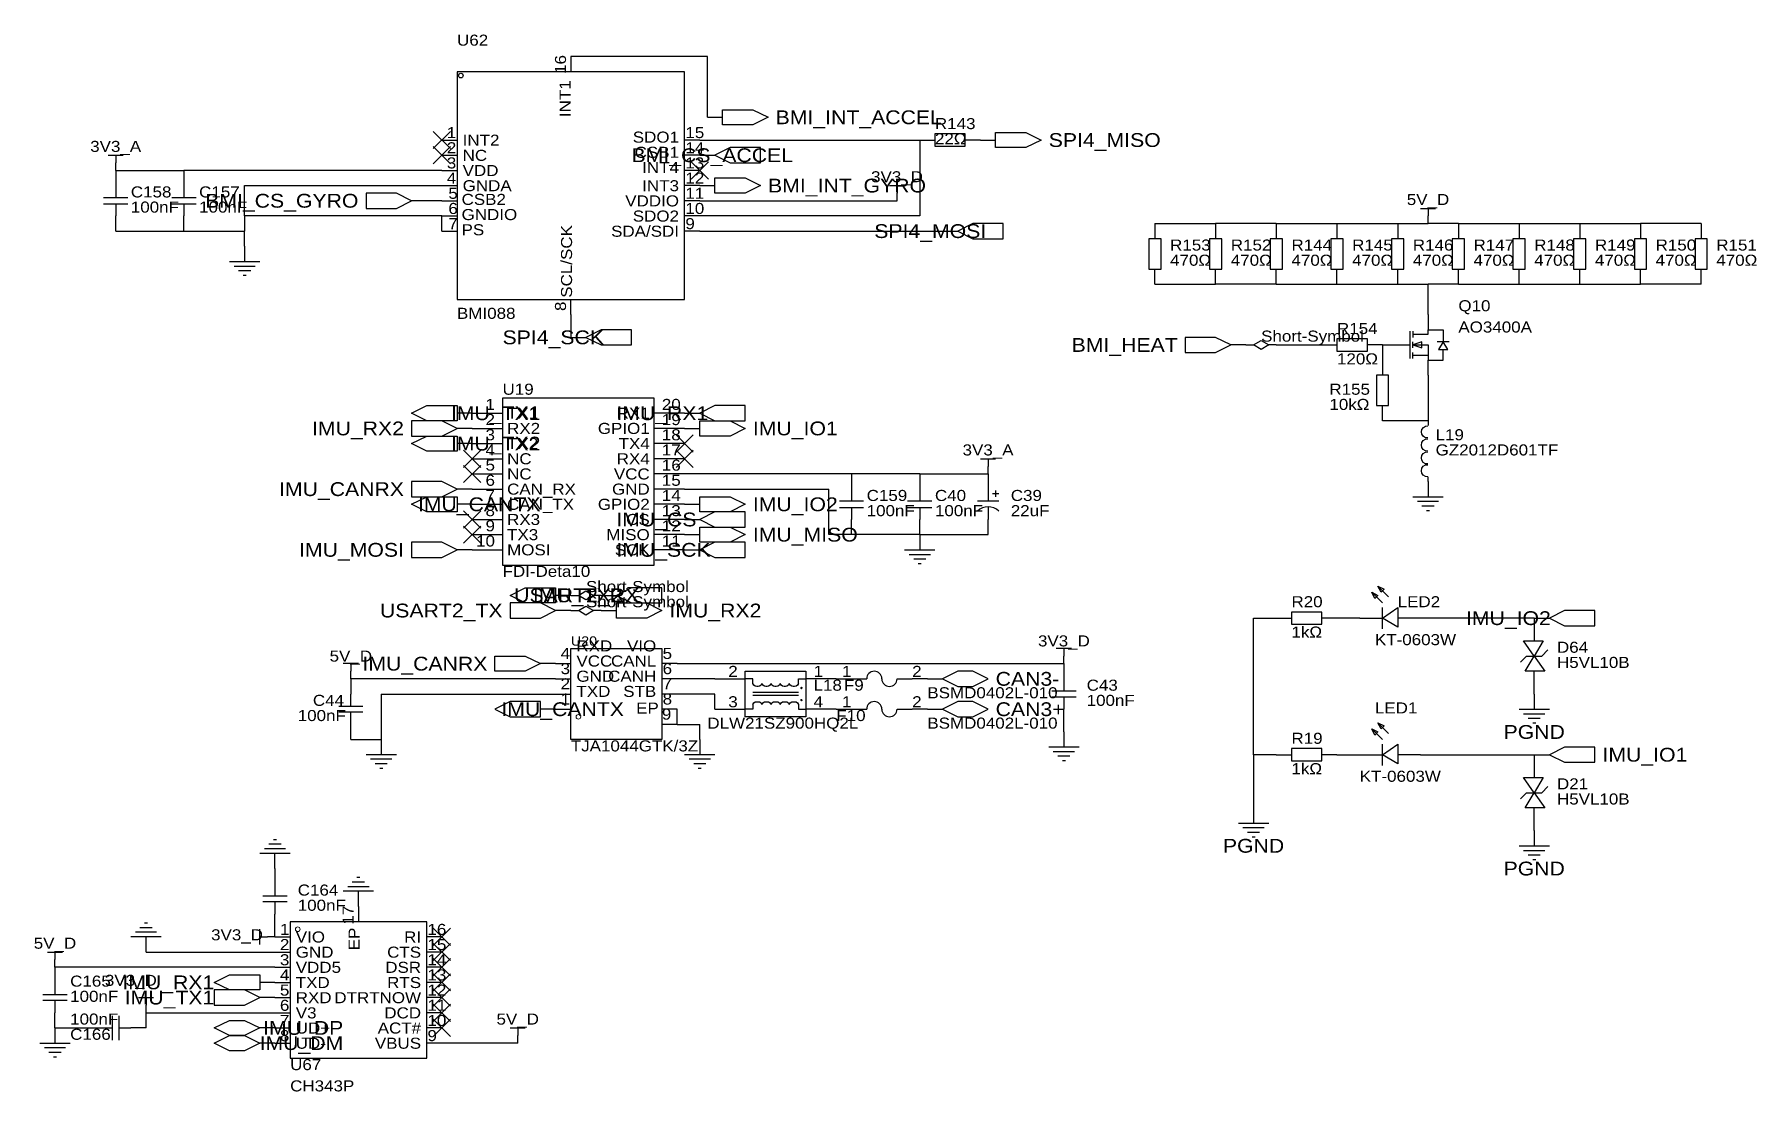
# Model space of a CAD drawing. Header units: millimetres. Extents: x 5 to 294, y 27 to 204.
import ezdxf
from ezdxf.enums import TextEntityAlignment as Align

# ---------------------------------------------------------------- set-up
doc = ezdxf.new("R2010")
doc.units = ezdxf.units.MM
doc.header["$MEASUREMENT"] = 0
doc.styles.get("Standard").update_dxf_attribs({"font": 'arial.ttf'})

msp = doc.modelspace()

# ---------------------------------------------------------------- linework, layer by layer
at = {"color": 1, "true_color": 0x880000}
for points in [[(95.25, 200.66), (95.25, 198.12)], [(118.11, 190.5), (120.65, 190.5)], [(73.66, 186.69), (76.2, 186.69)], [(116.84, 186.69), (114.3, 186.69)], [(153.67, 186.69), (156.21, 186.69)], [(163.83, 186.69), (161.29, 186.69)], [(163.83, 186.69), (166.37, 186.69)], [(19.05, 181.61), (19.05, 182.88)], [(73.66, 184.15), (76.2, 184.15)], [(116.84, 184.15), (114.3, 184.15)], [(116.84, 184.15), (119.38, 184.15)], [(19.05, 181.61), (19.05, 179.07)], [(30.48, 181.61), (30.48, 179.07)], [(73.66, 181.61), (76.2, 181.61)], [(73.66, 179.07), (76.2, 179.07)], [(116.84, 181.61), (114.3, 181.61)], [(116.84, 179.07), (114.3, 179.07)], [(116.84, 179.07), (119.38, 179.07)], [(71.12, 176.53), (68.58, 176.53)], [(73.66, 176.53), (76.2, 176.53)], [(116.84, 176.53), (114.3, 176.53)], [(149.86, 176.53), (149.86, 177.8)], [(19.05, 171.45), (19.05, 173.99)], [(30.48, 171.45), (30.48, 173.99)], [(73.66, 173.99), (76.2, 173.99)], [(116.84, 173.99), (114.3, 173.99)], [(238.76, 172.72), (238.76, 173.99)], [(73.66, 171.45), (76.2, 171.45)], [(116.84, 171.45), (114.3, 171.45)], [(157.48, 171.45), (160.02, 171.45)], [(193.04, 172.72), (193.04, 170.18)], [(203.2, 172.72), (203.2, 170.18)], [(213.36, 172.72), (213.36, 170.18)], [(223.52, 172.72), (223.52, 170.18)], [(233.68, 172.72), (233.68, 170.18)], [(243.84, 172.72), (243.84, 170.18)], [(254, 172.72), (254, 170.18)], [(264.16, 172.72), (264.16, 170.18)], [(274.32, 172.72), (274.32, 170.18)], [(284.48, 172.72), (284.48, 170.18)], [(40.64, 168.91), (40.64, 166.37)], [(193.04, 162.56), (193.04, 165.1)], [(203.2, 162.56), (203.2, 165.1)], [(213.36, 162.56), (213.36, 165.1)], [(223.52, 162.56), (223.52, 165.1)], [(233.68, 162.56), (233.68, 165.1)], [(243.84, 162.56), (243.84, 165.1)], [(254, 162.56), (254, 165.1)], [(264.16, 162.56), (264.16, 165.1)], [(274.32, 162.56), (274.32, 165.1)], [(284.48, 162.56), (284.48, 165.1)], [(95.25, 157.48), (95.25, 160.02)], [(238.76, 157.48), (238.76, 154.94)], [(95.25, 153.67), (97.79, 153.67)], [(208.28, 152.4), (205.74, 152.4)], [(208.28, 152.4), (209.55, 152.4)], [(213.36, 152.4), (212.09, 152.4)], [(220.98, 152.4), (223.52, 152.4)], [(231.14, 152.4), (228.6, 152.4)], [(231.14, 152.4), (233.68, 152.4)], [(231.14, 149.86), (231.14, 147.32)], [(238.76, 147.32), (238.76, 149.86)], [(231.14, 139.7), (231.14, 142.24)], [(78.74, 140.97), (76.2, 140.97)], [(78.74, 138.43), (76.2, 138.43)], [(78.74, 140.97), (83.82, 140.97)], [(78.74, 138.43), (83.82, 138.43)], [(114.3, 140.97), (109.22, 140.97)], [(114.3, 138.43), (109.22, 138.43)], [(114.3, 140.97), (116.84, 140.97)], [(114.3, 138.43), (116.84, 138.43)], [(238.76, 139.7), (238.76, 138.94)], [(78.74, 135.89), (76.2, 135.89)], [(78.74, 135.89), (83.82, 135.89)], [(114.3, 135.89), (109.22, 135.89)], [(78.74, 133.35), (83.82, 133.35)], [(114.3, 133.35), (109.22, 133.35)], [(78.74, 130.81), (83.82, 130.81)], [(114.3, 130.81), (109.22, 130.81)], [(142.24, 130.81), (142.24, 128.27)], [(153.67, 130.81), (153.67, 128.27)], [(165.1, 130.81), (165.1, 132.08)], [(165.1, 130.81), (165.1, 128.27)], [(238.76, 129.54), (238.76, 130.3)], [(78.74, 128.27), (76.2, 128.27)], [(78.74, 128.27), (83.82, 128.27)], [(114.3, 128.27), (109.22, 128.27)], [(238.76, 129.54), (238.76, 127)], [(78.74, 125.73), (76.2, 125.73)], [(78.74, 125.73), (83.82, 125.73)], [(114.3, 125.73), (109.22, 125.73)], [(114.3, 125.73), (116.84, 125.73)], [(78.74, 123.19), (83.82, 123.19)], [(114.3, 123.19), (109.22, 123.19)], [(114.3, 123.19), (116.84, 123.19)], [(142.24, 120.65), (142.24, 123.19)], [(153.67, 120.65), (153.67, 123.19)], [(165.1, 120.65), (165.1, 123.19)], [(78.74, 120.65), (83.82, 120.65)], [(114.3, 120.65), (109.22, 120.65)], [(114.3, 120.65), (116.84, 120.65)], [(153.67, 120.65), (153.67, 118.11)], [(78.74, 118.11), (76.2, 118.11)], [(78.74, 118.11), (83.82, 118.11)], [(114.3, 118.11), (109.22, 118.11)], [(114.3, 118.11), (116.84, 118.11)], [(95.25, 110.49), (92.71, 110.49)], [(95.25, 110.49), (96.52, 110.49)], [(100.33, 110.49), (99.06, 110.49)], [(100.33, 110.49), (102.87, 110.49)], [(95.25, 107.95), (92.71, 107.95)], [(95.25, 107.95), (96.52, 107.95)], [(100.33, 107.95), (99.06, 107.95)], [(100.33, 107.95), (102.87, 107.95)], [(213.36, 106.68), (215.9, 106.68)], [(223.52, 106.68), (220.98, 106.68)], [(227.33, 106.68), (231.14, 106.68)], [(237.49, 106.68), (233.68, 106.68)], [(256.54, 106.68), (259.08, 106.68)], [(256.54, 106.68), (256.54, 102.87)], [(92.71, 99.06), (90.17, 99.06)], [(92.71, 99.06), (95.25, 99.06)], [(113.03, 99.06), (110.49, 99.06)], [(177.8, 99.06), (177.8, 100.33)], [(177.8, 99.06), (177.8, 96.52)], [(58.42, 96.52), (58.42, 97.79)], [(58.42, 96.52), (58.42, 93.98)], [(92.71, 96.52), (95.25, 96.52)], [(113.03, 96.52), (110.49, 96.52)], [(119.38, 96.52), (124.46, 96.52)], [(139.7, 96.52), (134.62, 96.52)], [(139.7, 96.52), (142.24, 96.52)], [(154.94, 96.52), (152.4, 96.52)], [(154.94, 96.52), (157.48, 96.52)], [(256.54, 93.98), (256.54, 97.79)], [(92.71, 93.98), (95.25, 93.98)], [(113.03, 93.98), (110.49, 93.98)], [(256.54, 93.98), (256.54, 91.44)], [(92.71, 91.44), (90.17, 91.44)], [(92.71, 91.44), (95.25, 91.44)], [(113.03, 91.44), (110.49, 91.44)], [(119.38, 91.44), (124.46, 91.44)], [(139.7, 91.44), (134.62, 91.44)], [(139.7, 91.44), (142.24, 91.44)], [(154.94, 91.44), (152.4, 91.44)], [(154.94, 91.44), (157.48, 91.44)], [(177.8, 88.9), (177.8, 91.44)], [(58.42, 86.36), (58.42, 88.9)], [(113.03, 88.9), (110.49, 88.9)], [(177.8, 87.63), (177.8, 85.09)], [(63.5, 86.36), (63.5, 83.82)], [(116.84, 86.36), (116.84, 83.82)], [(213.36, 83.82), (215.9, 83.82)], [(223.52, 83.82), (220.98, 83.82)], [(227.33, 83.82), (231.14, 83.82)], [(237.49, 83.82), (233.68, 83.82)], [(256.54, 83.82), (259.08, 83.82)], [(256.54, 83.82), (256.54, 80.01)], [(209.55, 74.93), (209.55, 72.39)], [(256.54, 71.12), (256.54, 74.93)], [(256.54, 71.12), (256.54, 68.58)], [(45.72, 64.77), (45.72, 67.31)], [(45.72, 64.77), (45.72, 62.23)], [(59.69, 58.42), (59.69, 60.96)], [(59.69, 58.42), (59.69, 55.88)], [(45.72, 54.61), (45.72, 57.15)], [(24.13, 50.8), (24.13, 53.34)], [(45.72, 53.34), (44.45, 53.34)], [(45.72, 53.34), (48.26, 53.34)], [(73.66, 53.34), (71.12, 53.34)], [(8.89, 48.26), (8.89, 49.53)], [(45.72, 50.8), (48.26, 50.8)], [(73.66, 50.8), (71.12, 50.8)], [(8.89, 48.26), (8.89, 45.72)], [(45.72, 48.26), (48.26, 48.26)], [(73.66, 48.26), (71.12, 48.26)], [(45.72, 45.72), (43.18, 45.72)], [(45.72, 45.72), (48.26, 45.72)], [(73.66, 45.72), (71.12, 45.72)], [(8.89, 38.1), (8.89, 40.64)], [(24.13, 40.64), (24.13, 41.91)], [(45.72, 43.18), (43.18, 43.18)], [(45.72, 43.18), (48.26, 43.18)], [(45.72, 40.64), (48.26, 40.64)], [(73.66, 43.18), (71.12, 43.18)], [(73.66, 40.64), (71.12, 40.64)], [(8.89, 38.1), (8.89, 35.56)], [(13.97, 38.1), (16.51, 38.1)], [(24.13, 38.1), (21.59, 38.1)], [(45.72, 38.1), (43.18, 38.1)], [(45.72, 38.1), (48.26, 38.1)], [(73.66, 38.1), (71.12, 38.1)], [(45.72, 35.56), (43.18, 35.56)], [(45.72, 35.56), (48.26, 35.56)], [(73.66, 35.56), (71.12, 35.56)], [(86.36, 35.56), (86.36, 36.83)]]:
    msp.add_lwpolyline(points, dxfattribs=at)
at = {"color": 1, "true_color": 0x008800}
for points in [[(118.11, 200.66), (95.25, 200.66)], [(118.11, 190.5), (118.11, 200.66)], [(116.84, 186.69), (153.67, 186.69)], [(153.67, 186.69), (153.67, 173.99)], [(19.05, 181.61), (30.48, 181.61)], [(73.66, 181.61), (30.48, 181.61)], [(40.64, 173.99), (40.64, 179.07)], [(40.64, 179.07), (73.66, 179.07)], [(73.66, 176.53), (71.12, 176.53)], [(116.84, 176.53), (149.86, 176.53)], [(73.66, 173.99), (40.64, 173.99)], [(40.64, 173.99), (40.64, 171.45)], [(73.66, 171.45), (73.66, 173.99)], [(153.67, 173.99), (116.84, 173.99)], [(19.05, 171.45), (30.48, 171.45)], [(30.48, 171.45), (40.64, 171.45)], [(40.64, 168.91), (40.64, 171.45)], [(116.84, 171.45), (157.48, 171.45)], [(193.04, 172.72), (203.2, 172.72)], [(213.36, 172.72), (203.2, 172.72)], [(213.36, 172.72), (223.52, 172.72)], [(223.52, 172.72), (233.68, 172.72)], [(233.68, 172.72), (238.76, 172.72)], [(243.84, 172.72), (238.76, 172.72)], [(243.84, 172.72), (254, 172.72)], [(254, 172.72), (264.16, 172.72)], [(264.16, 172.72), (274.32, 172.72)], [(284.48, 172.72), (274.32, 172.72)], [(193.04, 162.56), (203.2, 162.56)], [(213.36, 162.56), (203.2, 162.56)], [(213.36, 162.56), (223.52, 162.56)], [(223.52, 162.56), (233.68, 162.56)], [(233.68, 162.56), (238.76, 162.56)], [(238.76, 157.48), (238.76, 162.56)], [(243.84, 162.56), (238.76, 162.56)], [(243.84, 162.56), (254, 162.56)], [(254, 162.56), (264.16, 162.56)], [(264.16, 162.56), (274.32, 162.56)], [(284.48, 162.56), (274.32, 162.56)], [(95.25, 157.48), (95.25, 153.67)], [(213.36, 152.4), (220.98, 152.4)], [(231.14, 152.4), (231.14, 149.86)], [(238.76, 147.32), (238.76, 139.7)], [(238.76, 139.7), (231.14, 139.7)], [(142.24, 130.81), (114.3, 130.81)], [(153.67, 130.81), (142.24, 130.81)], [(153.67, 130.81), (165.1, 130.81)], [(114.3, 128.27), (138.43, 128.27)], [(138.43, 120.65), (138.43, 128.27)], [(142.24, 120.65), (138.43, 120.65)], [(153.67, 120.65), (142.24, 120.65)], [(153.67, 120.65), (165.1, 120.65)], [(209.55, 83.82), (209.55, 106.68)], [(209.55, 106.68), (213.36, 106.68)], [(227.33, 106.68), (223.52, 106.68)], [(256.54, 106.68), (237.49, 106.68)], [(113.03, 99.06), (177.8, 99.06)], [(92.71, 96.52), (58.42, 96.52)], [(119.38, 96.52), (113.03, 96.52)], [(63.5, 93.98), (63.5, 86.36)], [(63.5, 93.98), (92.71, 93.98)], [(119.38, 93.98), (113.03, 93.98)], [(119.38, 91.44), (119.38, 93.98)], [(113.03, 88.9), (113.03, 91.44)], [(113.03, 88.9), (116.84, 88.9)], [(116.84, 86.36), (116.84, 88.9)], [(177.8, 87.63), (177.8, 88.9)], [(58.42, 86.36), (63.5, 86.36)], [(209.55, 83.82), (209.55, 74.93)], [(213.36, 83.82), (209.55, 83.82)], [(223.52, 83.82), (227.33, 83.82)], [(237.49, 83.82), (256.54, 83.82)], [(45.72, 53.34), (45.72, 54.61)], [(24.13, 50.8), (45.72, 50.8)], [(45.72, 48.26), (8.89, 48.26)], [(24.13, 38.1), (24.13, 40.64)], [(24.13, 40.64), (45.72, 40.64)], [(8.89, 38.1), (13.97, 38.1)], [(86.36, 35.56), (73.66, 35.56)]]:
    msp.add_lwpolyline(points, dxfattribs=at)
at = {"color": 1, "true_color": 0xa00000}
for points in [[(76.2, 198.12), (76.2, 160.02), (114.3, 160.02), (114.3, 198.12)], [(120.65, 191.77), (125.73, 191.77), (128.27, 190.5), (125.73, 189.23), (120.65, 189.23)], [(156.21, 187.71), (156.21, 185.67), (161.29, 185.67), (161.29, 187.71)], [(166.37, 187.96), (171.45, 187.96), (173.99, 186.69), (171.45, 185.42), (166.37, 185.42)], [(119.38, 184.15), (121.92, 182.88), (127, 182.88), (127, 185.42), (121.92, 185.42)], [(119.38, 180.34), (124.46, 180.34), (127, 179.07), (124.46, 177.8), (119.38, 177.8)], [(68.58, 176.53), (66.04, 177.8), (60.96, 177.8), (60.96, 175.26), (66.04, 175.26)], [(160.02, 171.45), (162.56, 170.18), (167.64, 170.18), (167.64, 172.72), (162.56, 172.72)], [(192.02, 165.1), (194.06, 165.1), (194.06, 170.18), (192.02, 170.18)], [(202.18, 165.1), (204.22, 165.1), (204.22, 170.18), (202.18, 170.18)], [(212.34, 165.1), (214.38, 165.1), (214.38, 170.18), (212.34, 170.18)], [(222.5, 165.1), (224.54, 165.1), (224.54, 170.18), (222.5, 170.18)], [(232.66, 165.1), (234.7, 165.1), (234.7, 170.18), (232.66, 170.18)], [(242.82, 165.1), (244.86, 165.1), (244.86, 170.18), (242.82, 170.18)], [(252.98, 165.1), (255.02, 165.1), (255.02, 170.18), (252.98, 170.18)], [(263.14, 165.1), (265.18, 165.1), (265.18, 170.18), (263.14, 170.18)], [(273.3, 165.1), (275.34, 165.1), (275.34, 170.18), (273.3, 170.18)], [(283.46, 165.1), (285.5, 165.1), (285.5, 170.18), (283.46, 170.18)], [(97.79, 153.67), (100.33, 152.4), (105.41, 152.4), (105.41, 154.94), (100.33, 154.94)], [(205.74, 152.4), (203.2, 153.67), (198.12, 153.67), (198.12, 151.13), (203.2, 151.13)], [(209.55, 152.4), (210.82, 153.16), (212.09, 152.4), (210.82, 151.64)], [(223.52, 153.42), (223.52, 151.38), (228.6, 151.38), (228.6, 153.42)], [(236.22, 152.4), (237.74, 151.89), (237.74, 152.91)], [(241.3, 152.91), (240.54, 151.64), (242.06, 151.64)], [(230.12, 142.24), (232.16, 142.24), (232.16, 147.32), (230.12, 147.32)], [(76.2, 139.7), (71.12, 139.7), (68.58, 140.97), (71.12, 142.24), (76.2, 142.24)], [(83.82, 143.51), (83.82, 115.57), (109.22, 115.57), (109.22, 143.51)], [(116.84, 140.97), (119.38, 139.7), (124.46, 139.7), (124.46, 142.24), (119.38, 142.24)], [(76.2, 138.43), (73.66, 139.7), (68.58, 139.7), (68.58, 137.16), (73.66, 137.16)], [(116.84, 139.7), (121.92, 139.7), (124.46, 138.43), (121.92, 137.16), (116.84, 137.16)], [(76.2, 134.62), (71.12, 134.62), (68.58, 135.89), (71.12, 137.16), (76.2, 137.16)], [(76.2, 128.27), (73.66, 129.54), (68.58, 129.54), (68.58, 127), (73.66, 127)], [(76.2, 124.46), (71.12, 124.46), (68.58, 125.73), (71.12, 127), (76.2, 127)], [(116.84, 127), (121.92, 127), (124.46, 125.73), (121.92, 124.46), (116.84, 124.46)], [(116.84, 123.19), (119.38, 121.92), (124.46, 121.92), (124.46, 124.46), (119.38, 124.46)], [(116.84, 121.92), (121.92, 121.92), (124.46, 120.65), (121.92, 119.38), (116.84, 119.38)], [(76.2, 118.11), (73.66, 119.38), (68.58, 119.38), (68.58, 116.84), (73.66, 116.84)], [(116.84, 118.11), (119.38, 116.84), (124.46, 116.84), (124.46, 119.38), (119.38, 119.38)], [(92.71, 109.22), (87.63, 109.22), (85.09, 110.49), (87.63, 111.76), (92.71, 111.76)], [(96.52, 110.49), (97.79, 111.25), (99.06, 110.49), (97.79, 109.73)], [(102.87, 110.49), (105.41, 109.22), (110.49, 109.22), (110.49, 111.76), (105.41, 111.76)], [(229.36, 111), (230.38, 110.49), (229.87, 109.98)], [(230.38, 112.01), (231.39, 111.51), (230.89, 111)], [(92.71, 107.95), (90.17, 109.22), (85.09, 109.22), (85.09, 106.68), (90.17, 106.68)], [(96.52, 107.95), (97.79, 108.71), (99.06, 107.95), (97.79, 107.19)], [(102.87, 109.22), (107.95, 109.22), (110.49, 107.95), (107.95, 106.68), (102.87, 106.68)], [(215.9, 107.7), (215.9, 105.66), (220.98, 105.66), (220.98, 107.7)], [(233.68, 105.16), (231.14, 106.68), (233.68, 108.46)], [(259.08, 106.68), (261.62, 105.41), (266.7, 105.41), (266.7, 107.95), (261.62, 107.95)], [(95.25, 101.6), (110.49, 101.6), (110.49, 86.36), (95.25, 86.36)], [(258.06, 102.87), (256.54, 100.33), (254.76, 102.87)], [(90.17, 99.06), (87.63, 97.79), (82.55, 97.79), (82.55, 100.33), (87.63, 100.33)], [(255.02, 97.79), (256.54, 100.33), (258.32, 97.79)], [(134.62, 90.17), (124.46, 90.17), (124.46, 97.79), (134.62, 97.79)], [(157.48, 96.52), (160.02, 95.25), (162.56, 95.25), (165.1, 96.52), (162.56, 97.79), (160.02, 97.79)], [(90.17, 92.71), (85.09, 92.71), (82.55, 91.44), (85.09, 90.17), (90.17, 90.17)], [(157.48, 91.44), (160.02, 90.17), (162.56, 90.17), (165.1, 91.44), (162.56, 92.71), (160.02, 92.71)], [(229.36, 88.14), (230.38, 87.63), (229.87, 87.12)], [(230.38, 89.15), (231.39, 88.65), (230.89, 88.14)], [(215.9, 84.84), (215.9, 82.8), (220.98, 82.8), (220.98, 84.84)], [(233.68, 82.3), (231.14, 83.82), (233.68, 85.6)], [(259.08, 83.82), (261.62, 82.55), (266.7, 82.55), (266.7, 85.09), (261.62, 85.09)], [(258.06, 80.01), (256.54, 77.47), (254.76, 80.01)], [(255.02, 74.93), (256.54, 77.47), (258.32, 74.93)], [(48.26, 55.88), (48.26, 33.02), (71.12, 33.02), (71.12, 55.88)], [(43.18, 44.45), (38.1, 44.45), (35.56, 45.72), (38.1, 46.99), (43.18, 46.99)], [(43.18, 43.18), (40.64, 44.45), (35.56, 44.45), (35.56, 41.91), (40.64, 41.91)], [(43.18, 38.1), (40.64, 36.83), (38.1, 36.83), (35.56, 38.1), (38.1, 39.37), (40.64, 39.37)], [(43.18, 35.56), (40.64, 34.29), (38.1, 34.29), (35.56, 35.56), (38.1, 36.83), (40.64, 36.83)]]:
    msp.add_lwpolyline(points, close=True, dxfattribs=at)
at = {"color": 1, "true_color": 0x33cc33}
for points in [[(75.1, 188.13), (72.22, 185.25)], [(72.22, 188.13), (75.1, 185.25)], [(75.1, 185.59), (72.22, 182.71)], [(72.22, 185.59), (75.1, 182.71)], [(118.28, 183.05), (115.4, 180.17)], [(115.4, 183.05), (118.28, 180.17)], [(115.74, 137.33), (112.86, 134.45)], [(112.86, 137.33), (115.74, 134.45)], [(80.18, 134.79), (77.3, 131.91)], [(77.3, 134.79), (80.18, 131.91)], [(115.74, 134.79), (112.86, 131.91)], [(112.86, 134.79), (115.74, 131.91)], [(80.18, 132.25), (77.3, 129.37)], [(77.3, 132.25), (80.18, 129.37)], [(80.18, 124.63), (77.3, 121.75)], [(77.3, 124.63), (80.18, 121.75)], [(80.18, 122.09), (77.3, 119.21)], [(77.3, 122.09), (80.18, 119.21)], [(75.1, 54.78), (72.22, 51.9)], [(72.22, 54.78), (75.1, 51.9)], [(75.1, 52.24), (72.22, 49.36)], [(72.22, 52.24), (75.1, 49.36)], [(75.1, 49.7), (72.22, 46.82)], [(72.22, 49.7), (75.1, 46.82)], [(75.1, 47.16), (72.22, 44.28)], [(72.22, 47.16), (75.1, 44.28)], [(75.1, 44.62), (72.22, 41.74)], [(72.22, 44.62), (75.1, 41.74)], [(75.1, 42.08), (72.22, 39.2)], [(72.22, 42.08), (75.1, 39.2)], [(75.1, 39.54), (72.22, 36.66)], [(72.22, 39.54), (75.1, 36.66)]]:
    msp.add_lwpolyline(points, dxfattribs=at)
at = {"color": 1, "true_color": 0xa00000}
for points in [[(17.78, 184.15), (20.32, 184.15)], [(19.05, 184.15), (19.05, 182.88)], [(19.05, 179.07), (19.05, 177.04)], [(30.48, 179.07), (30.48, 177.04)], [(148.59, 179.07), (151.13, 179.07)], [(149.86, 179.07), (149.86, 177.8)], [(21.08, 177.04), (17.02, 177.04)], [(17.02, 176.02), (21.08, 176.02)], [(19.05, 176.02), (19.05, 173.99)], [(32.51, 177.04), (28.45, 177.04)], [(28.45, 176.02), (32.51, 176.02)], [(30.48, 176.02), (30.48, 173.99)], [(237.49, 175.26), (240.03, 175.26)], [(238.76, 175.26), (238.76, 173.99)], [(38.1, 166.37), (43.18, 166.37)], [(38.86, 165.61), (42.42, 165.61)], [(39.62, 164.85), (41.66, 164.85)], [(40.39, 164.08), (40.89, 164.08)], [(235.71, 154.69), (235.71, 150.11)], [(236.22, 154.18), (238.76, 154.18), (238.76, 154.94), (241.3, 154.94), (241.3, 152.91)], [(236.22, 154.69), (236.22, 153.67)], [(236.22, 151.89), (236.22, 152.91)], [(242.32, 152.91), (241.81, 152.91), (240.79, 152.91), (240.28, 152.91)], [(233.68, 152.4), (235.71, 152.4)], [(236.22, 152.4), (238.76, 152.4), (238.76, 149.86), (241.3, 149.86), (241.3, 151.64)], [(236.22, 150.11), (236.22, 151.13)], [(238.76, 150.62), (236.22, 150.62)], [(238.74, 136.83), (238.33, 136.88), (237.98, 137.1), (237.75, 137.44), (237.67, 137.84), (237.75, 138.24), (237.98, 138.58), (238.33, 138.8), (238.75, 138.85)], [(238.74, 134.64), (238.33, 134.69), (237.97, 134.9), (237.73, 135.25), (237.65, 135.65), (237.73, 136.05), (237.97, 136.39), (238.33, 136.61), (238.74, 136.66)], [(163.83, 133.35), (166.37, 133.35)], [(165.1, 133.35), (165.1, 132.08)], [(238.74, 132.49), (238.33, 132.53), (237.97, 132.75), (237.73, 133.09), (237.65, 133.5), (237.73, 133.9), (237.97, 134.24), (238.33, 134.46), (238.74, 134.51)], [(238.74, 130.33), (238.33, 130.38), (237.97, 130.6), (237.73, 130.94), (237.65, 131.34), (237.74, 131.75), (237.97, 132.09), (238.33, 132.31), (238.75, 132.35)], [(142.24, 128.27), (142.24, 126.24)], [(153.67, 128.27), (153.67, 126.24)], [(165.1, 128.27), (165.1, 126.24)], [(166.88, 127.51), (165.86, 127.51)], [(166.37, 128.02), (166.37, 127)], [(236.22, 127), (241.3, 127)], [(144.27, 126.24), (140.21, 126.24)], [(140.21, 125.22), (144.27, 125.22)], [(142.24, 125.22), (142.24, 123.19)], [(155.7, 126.24), (151.64, 126.24)], [(151.64, 125.22), (155.7, 125.22)], [(153.67, 125.22), (153.67, 123.19)], [(166.88, 126.24), (163.32, 126.24)], [(165.1, 125.22), (165.1, 123.19)], [(236.98, 126.24), (240.54, 126.24)], [(237.74, 125.48), (239.78, 125.48)], [(238.51, 124.71), (239.01, 124.71)], [(151.13, 118.11), (156.21, 118.11)], [(151.89, 117.35), (155.45, 117.35)], [(152.65, 116.59), (154.69, 116.59)], [(153.42, 115.82), (153.92, 115.82)], [(231.14, 109.22), (229.36, 111)], [(232.16, 110.24), (230.38, 112.01)], [(231.14, 104.9), (231.14, 108.46)], [(179.07, 101.6), (176.53, 101.6)], [(177.8, 101.6), (177.8, 100.33)], [(254.25, 99.31), (255.27, 100.33), (257.81, 100.33), (258.83, 101.35)], [(59.69, 99.06), (57.15, 99.06)], [(58.42, 99.06), (58.42, 97.79)], [(125.73, 95.76), (125.73, 96.52), (124.46, 96.52)], [(127.25, 95.76), (127.11, 95.46), (126.85, 95.31), (126.61, 95.26), (126.38, 95.26), (126.13, 95.31), (125.87, 95.46), (125.73, 95.76)], [(128.78, 95.76), (128.63, 95.46), (128.37, 95.31), (128.13, 95.26), (127.9, 95.26), (127.66, 95.31), (127.4, 95.46), (127.25, 95.76)], [(130.3, 95.76), (130.16, 95.46), (129.9, 95.31), (129.65, 95.26), (129.43, 95.26), (129.18, 95.31), (128.92, 95.46), (128.78, 95.76)], [(131.83, 95.76), (131.68, 95.46), (131.42, 95.31), (131.18, 95.26), (130.95, 95.26), (130.71, 95.31), (130.45, 95.46), (130.3, 95.76)], [(133.35, 95.76), (133.21, 95.46), (132.95, 95.31), (132.7, 95.26), (132.47, 95.26), (132.23, 95.31), (131.97, 95.46), (131.83, 95.76)], [(133.35, 95.76), (133.35, 96.52), (134.62, 96.52)], [(142.24, 96.52), (144.78, 96.52)], [(149.86, 96.52), (152.4, 96.52)], [(177.8, 96.52), (177.8, 94.49)], [(58.42, 91.95), (58.42, 93.98)], [(133.35, 94.23), (125.73, 94.23)], [(133.35, 93.73), (125.73, 93.73)], [(125.73, 92.2), (125.87, 92.5), (126.13, 92.65), (126.38, 92.7), (126.61, 92.7), (126.85, 92.65), (127.11, 92.5), (127.25, 92.2)], [(127.25, 92.2), (127.4, 92.5), (127.66, 92.65), (127.9, 92.7), (128.13, 92.7), (128.37, 92.65), (128.63, 92.5), (128.78, 92.2)], [(128.78, 92.2), (128.92, 92.5), (129.18, 92.65), (129.43, 92.7), (129.65, 92.7), (129.9, 92.65), (130.16, 92.5), (130.3, 92.2)], [(130.3, 92.2), (130.45, 92.5), (130.71, 92.65), (130.95, 92.7), (131.18, 92.7), (131.42, 92.65), (131.68, 92.5), (131.83, 92.2)], [(131.83, 92.2), (131.97, 92.5), (132.23, 92.65), (132.47, 92.7), (132.7, 92.7), (132.95, 92.65), (133.21, 92.5), (133.35, 92.2)], [(175.77, 94.49), (179.83, 94.49)], [(179.83, 93.47), (175.77, 93.47)], [(177.8, 93.47), (177.8, 91.44)], [(56.39, 91.95), (60.45, 91.95)], [(60.45, 90.93), (56.39, 90.93)], [(58.42, 88.9), (58.42, 90.93)], [(125.73, 92.2), (125.73, 91.44), (124.46, 91.44)], [(133.35, 92.2), (133.35, 91.44), (134.62, 91.44)], [(142.24, 91.44), (144.78, 91.44)], [(149.86, 91.44), (152.4, 91.44)], [(254, 91.44), (259.08, 91.44)], [(254.76, 90.68), (258.32, 90.68)], [(255.52, 89.92), (257.56, 89.92)], [(231.14, 86.36), (229.36, 88.14)], [(232.16, 87.38), (230.38, 89.15)], [(256.29, 89.15), (256.79, 89.15)], [(66.04, 83.82), (60.96, 83.82)], [(119.38, 83.82), (114.3, 83.82)], [(180.34, 85.09), (175.26, 85.09)], [(179.58, 84.33), (176.02, 84.33)], [(231.14, 82.04), (231.14, 85.6)], [(65.28, 83.06), (61.72, 83.06)], [(64.52, 82.3), (62.48, 82.3)], [(63.75, 81.53), (63.25, 81.53)], [(118.62, 83.06), (115.06, 83.06)], [(117.86, 82.3), (115.82, 82.3)], [(117.09, 81.53), (116.59, 81.53)], [(178.82, 83.57), (176.78, 83.57)], [(178.05, 82.8), (177.55, 82.8)], [(254.25, 76.45), (255.27, 77.47), (257.81, 77.47), (258.83, 78.49)], [(207.01, 72.39), (212.09, 72.39)], [(45.97, 69.6), (45.47, 69.6)], [(207.77, 71.63), (211.33, 71.63)], [(208.53, 70.87), (210.57, 70.87)], [(209.3, 70.1), (209.8, 70.1)], [(48.26, 67.31), (43.18, 67.31)], [(47.5, 68.07), (43.94, 68.07)], [(46.74, 68.83), (44.7, 68.83)], [(254, 68.58), (259.08, 68.58)], [(254.76, 67.82), (258.32, 67.82)], [(255.52, 67.06), (257.56, 67.06)], [(256.29, 66.29), (256.79, 66.29)], [(45.72, 62.23), (45.72, 60.2)], [(62.23, 60.96), (57.15, 60.96)], [(61.47, 61.72), (57.91, 61.72)], [(60.71, 62.48), (58.67, 62.48)], [(59.94, 63.25), (59.44, 63.25)], [(43.69, 60.2), (47.75, 60.2)], [(47.75, 59.18), (43.69, 59.18)], [(45.72, 59.18), (45.72, 57.15)], [(25.15, 54.86), (23.11, 54.86)], [(24.38, 55.63), (23.88, 55.63)], [(26.67, 53.34), (21.59, 53.34)], [(25.91, 54.1), (22.35, 54.1)], [(43.18, 52.07), (43.18, 54.61)], [(43.18, 53.34), (44.45, 53.34)], [(7.62, 50.8), (10.16, 50.8)], [(8.89, 50.8), (8.89, 49.53)], [(6.86, 43.69), (10.92, 43.69)], [(8.89, 45.72), (8.89, 43.69)], [(10.92, 42.67), (6.86, 42.67)], [(8.89, 42.67), (8.89, 40.64)], [(22.86, 43.18), (25.4, 43.18)], [(24.13, 43.18), (24.13, 41.91)], [(16.51, 38.1), (18.54, 38.1)], [(18.54, 36.07), (18.54, 40.13)], [(19.56, 40.13), (19.56, 36.07)], [(19.56, 38.1), (21.59, 38.1)], [(85.09, 38.1), (87.63, 38.1)], [(86.36, 38.1), (86.36, 36.83)], [(6.35, 35.56), (11.43, 35.56)], [(7.11, 34.8), (10.67, 34.8)], [(7.87, 34.04), (9.91, 34.04)], [(8.64, 33.27), (9.14, 33.27)]]:
    msp.add_lwpolyline(points, dxfattribs=at)
at = {"color": 1, "lineweight": 0, "true_color": 0xa00000}
for centre, radius in [((133.86, 95), 0.127), ((133.86, 92.96), 0.127), ((96.52, 90.17), 0.381), ((49.53, 54.61), 0.381)]:
    msp.add_circle(centre, radius, dxfattribs=at)
at = {"color": 1, "true_color": 0xa00000}
for centre, radius, start, end in [((165.1, 122.77), 2.54, 45.4819, 133.7778), ((146.05, 96.52), 1.27, 0, 180), ((148.59, 96.52), 1.27, 180, 360), ((146.05, 91.44), 1.27, 0, 180), ((148.59, 91.44), 1.27, 180, 360)]:
    msp.add_arc(centre, radius, start, end, dxfattribs=at)
at = {"true_color": 0xa00000}
msp.add_ellipse((76.84, 197.48), major_axis=(0.381, 0), ratio=1, dxfattribs=at)

# ---------------------------------------------------------------- texts
at = {"color": 1, "true_color": 0x000080, "width": 1.1}
for s, height, p in [('U62', 1.849, (76.2, 201.93)), ('R143', 1.849, (156.21, 187.96)), ('22Ω', 1.849, (156.21, 185.42)), ('C158', 1.849, (21.59, 176.53)), ('C157', 1.849, (33.02, 176.53)), ('100nF', 1.849, (21.59, 173.99)), ('100nF', 1.849, (33.02, 173.99)), ('470Ω', 1.849, (195.58, 165.1)), ('R153', 1.849, (195.58, 167.64)), ('470Ω', 1.849, (205.74, 165.1)), ('R152', 1.849, (205.74, 167.64)), ('470Ω', 1.849, (215.9, 165.1)), ('R144', 1.849, (215.9, 167.64)), ('470Ω', 1.849, (226.06, 165.1)), ('R145', 1.849, (226.06, 167.64)), ('470Ω', 1.849, (236.22, 165.1)), ('R146', 1.849, (236.22, 167.64)), ('470Ω', 1.849, (246.38, 165.1)), ('R147', 1.849, (246.38, 167.64)), ('470Ω', 1.849, (256.54, 165.1)), ('R148', 1.849, (256.54, 167.64)), ('470Ω', 1.849, (266.7, 165.1)), ('R149', 1.849, (266.7, 167.64)), ('470Ω', 1.849, (276.86, 165.1)), ('R150', 1.849, (276.86, 167.64)), ('470Ω', 1.849, (287.02, 165.1)), ('R151', 1.849, (287.02, 167.64)), ('BMI088', 1.849, (76.2, 156.21)), ('Q10', 1.849, (243.84, 157.48)), ('R154', 1.849, (223.52, 153.67)), ('AO3400A', 1.849, (243.84, 153.92)), ('Short-Symbol', 1.8491, (210.82, 152.4)), ('120Ω', 1.849, (223.52, 148.59)), ('U19', 1.849, (83.82, 143.51)), ('R155', 1.849, (222.25, 143.51)), ('10kΩ', 1.849, (222.25, 140.97)), ('GZ2012D601TF', 1.8491, (240.03, 133.35)), ('L19', 1.849, (240.03, 135.89)), ('C159', 1.849, (144.78, 125.73)), ('C40', 1.849, (156.21, 125.73)), ('C39', 1.849, (168.91, 125.73)), ('100nF', 1.849, (144.78, 123.19)), ('100nF', 1.849, (156.21, 123.19)), ('22uF', 1.849, (168.91, 123.19)), ('FDI-Deta10', 1.849, (83.82, 113.03)), ('Short-Symbol', 1.8491, (97.79, 110.49)), ('Short-Symbol', 1.8491, (97.79, 107.95)), ('R20', 1.849, (215.9, 107.95)), ('LED2', 1.849, (233.68, 107.95)), ('1kΩ', 1.849, (215.9, 102.87)), ('KT-0603W', 1.849, (229.87, 101.6)), ('U20', 1.56, (95.25, 101.6)), ('D64', 1.849, (260.35, 100.33)), ('H5VL10B', 1.849, (260.35, 97.79)), ('L18', 1.849, (135.89, 93.98)), ('F9', 1.849, (140.97, 93.98)), ('C43', 1.849, (181.61, 93.98)), ('C44', 1.849, (52.07, 91.44)), ('BSMD0402L-010', 1.8491, (154.94, 92.71)), ('100nF', 1.849, (181.61, 91.44)), ('LED1', 1.849, (229.87, 90.17)), ('100nF', 1.849, (49.53, 88.9)), ('DLW21SZ900HQ2L', 1.8491, (118.11, 87.63)), ('F10', 1.849, (139.7, 88.9)), ('BSMD0402L-010', 1.8491, (154.94, 87.63)), ('R19', 1.849, (215.9, 85.09)), ('TJA1044GTK/3Z', 1.8491, (95.25, 83.82)), ('1kΩ', 1.849, (215.9, 80.01)), ('KT-0603W', 1.849, (227.33, 78.74)), ('D21', 1.849, (260.35, 77.47)), ('H5VL10B', 1.849, (260.35, 74.93)), ('C164', 1.849, (49.53, 59.69)), ('100nF', 1.849, (49.53, 57.15)), ('C165', 1.849, (11.43, 44.45)), ('100nF', 1.849, (11.43, 41.91)), ('100nF', 1.849, (11.43, 38.1)), ('C166', 1.849, (11.43, 35.56)), ('U67', 1.849, (48.26, 30.48)), ('CH343P', 1.849, (48.26, 26.92))]:
    msp.add_text(s, height=height, dxfattribs=at).set_placement(p, align=Align.BOTTOM_LEFT)
at = {"color": 1, "true_color": 0x000000, "width": 1.1}
for s, p in [('16', (95, 197.76)), ('SCL/SCK', (96.01, 160.3)), ('17', (59.44, 55.39))]:
    msp.add_text(s, height=1.849, rotation=90, dxfattribs=at).set_placement(p, align=Align.BOTTOM_LEFT)
for s, height, p in [('INT1', 1.849, (95.76, 196.69)), ('8', 1.85, (95, 159.66)), ('EP', 1.849, (60.45, 54.89))]:
    msp.add_text(s, height=height, rotation=90, dxfattribs=at).set_placement(p, align=Align.BOTTOM_RIGHT)
at = {"color": 1, "true_color": 0x000080, "width": 1.1}
for s, height, p in [('BMI_INT_ACCEL', 2.3114, (129.54, 190.5)), ('BMI_INT_ACCEL', 2.3114, (129.54, 190.5)), ('SPI4_MISO', 2.311, (175.26, 186.69)), ('SPI4_MISO', 2.311, (175.26, 186.69)), ('BMI_CS_ACCEL', 2.3114, (105.41, 184.15)), ('BMI_CS_ACCEL', 2.3114, (105.41, 184.15)), ('BMI_INT_GYRO', 2.3114, (128.27, 179.07)), ('BMI_INT_GYRO', 2.3114, (128.27, 179.07)), ('SPI4_MOSI', 2.311, (146.05, 171.45)), ('SPI4_MOSI', 2.311, (146.05, 171.45)), ('SPI4_SCK', 2.311, (83.82, 153.67)), ('SPI4_SCK', 2.311, (83.82, 153.67)), ('IMU_RX1', 2.311, (102.87, 140.97)), ('IMU_RX1', 2.311, (102.87, 140.97)), ('IMU_IO1', 2.311, (125.73, 138.43)), ('IMU_IO1', 2.311, (125.73, 138.43)), ('IMU_IO2', 2.311, (125.73, 125.73)), ('IMU_IO2', 2.311, (125.73, 125.73)), ('IMU_CS', 2.311, (102.87, 123.19)), ('IMU_CS', 2.311, (102.87, 123.19)), ('IMU_MISO', 2.311, (125.73, 120.65)), ('IMU_MISO', 2.311, (125.73, 120.65)), ('IMU_SCK', 2.311, (102.87, 118.11)), ('IMU_SCK', 2.311, (102.87, 118.11)), ('IMU_TX2', 2.311, (88.9, 110.49)), ('IMU_TX2', 2.311, (88.9, 110.49)), ('IMU_RX2', 2.311, (111.76, 107.95)), ('IMU_RX2', 2.311, (111.76, 107.95)), ('IMU_IO2', 2.311, (245.11, 106.68)), ('IMU_IO2', 2.311, (245.11, 106.68)), ('CAN3-', 2.311, (166.37, 96.52)), ('CAN3-', 2.311, (166.37, 96.52)), ('CAN3+', 2.311, (166.37, 91.44)), ('CAN3+', 2.311, (166.37, 91.44)), ('IMU_IO1', 2.311, (267.97, 83.82)), ('IMU_IO1', 2.311, (267.97, 83.82))]:
    msp.add_text(s, height=height, dxfattribs=at).set_placement(p, align=Align.MIDDLE_LEFT)
at = {"color": 1, "true_color": 0x000000, "width": 1.1}
for s, height, p in [('1', 1.85, (76.07, 186.46)), ('SDO1', 1.849, (113.36, 185.7)), ('2', 1.85, (76.07, 183.92)), ('CSB1', 1.849, (113.36, 183.16)), ('3', 1.85, (76.07, 181.38)), ('INT4', 1.849, (113.36, 180.62)), ('4', 1.85, (76.07, 178.84)), ('INT3', 1.849, (113.36, 177.57)), ('5', 1.85, (76.33, 176.3)), ('6', 1.85, (76.33, 173.76)), ('VDDIO', 1.849, (113.36, 175.03)), ('7', 1.85, (76.33, 171.22)), ('SDO2', 1.849, (113.36, 172.49)), ('SDA/SDI', 1.849, (113.36, 169.95)), ('1', 1.85, (82.55, 140.97)), ('2', 1.85, (82.55, 138.43)), ('4', 1.85, (82.55, 133.35)), ('3', 1.85, (82.55, 135.89)), ('5', 1.85, (82.55, 130.81)), ('6', 1.85, (82.55, 128.27)), ('7', 1.85, (82.55, 125.73)), ('8', 1.85, (82.55, 123.19)), ('9', 1.85, (82.55, 120.65)), ('10', 1.849, (82.55, 118.11)), ('4', 1.85, (95.12, 99.29)), ('VIO', 1.849, (109.55, 100.56)), ('3', 1.85, (95.12, 96.75)), ('CANL', 1.849, (109.55, 98.02)), ('2', 1.85, (123.19, 96.29)), ('1', 1.85, (142.24, 96.29)), ('2', 1.85, (95.12, 94.21)), ('CANH', 1.849, (109.55, 95.48)), ('STB', 1.849, (109.55, 92.94)), ('1', 1.85, (95.12, 91.67)), ('EP', 1.849, (109.98, 90.15)), ('3', 1.85, (123.19, 91.21)), ('1', 1.85, (142.24, 91.21)), ('1', 1.85, (48.13, 53.11)), ('2', 1.85, (48.13, 50.57)), ('RI', 1.849, (70.18, 51.84)), ('3', 1.85, (48.13, 48.03)), ('DSR', 1.849, (70.18, 46.76)), ('CTS', 1.849, (70.18, 49.3)), ('4', 1.85, (48.13, 45.49)), ('RTS', 1.849, (70.18, 44.22)), ('5', 1.85, (48.13, 42.95)), ('DTRTNOW', 1.849, (70.18, 41.68)), ('6', 1.85, (48.13, 40.41)), ('DCD', 1.849, (70.18, 39.14)), ('8', 1.85, (48.13, 35.33)), ('7', 1.85, (48.13, 37.87)), ('ACT#', 1.849, (70.18, 36.6)), ('VBUS', 1.849, (70.18, 34.06))]:
    msp.add_text(s, height=height, dxfattribs=at).set_placement(p, align=Align.BOTTOM_RIGHT)
for s, height, p in [('INT2', 1.849, (77.14, 185.19)), ('15', 1.849, (114.43, 186.46)), ('NC', 1.849, (77.14, 182.65)), ('14', 1.849, (114.43, 183.92)), ('VDD', 1.849, (77.14, 180.11)), ('13', 1.849, (114.43, 181.38)), ('GNDA', 1.849, (77.14, 177.57)), ('12', 1.849, (114.43, 178.84)), ('CSB2', 1.849, (76.96, 175.28)), ('11', 1.849, (114.43, 176.3)), ('10', 1.849, (114.43, 173.76)), ('GNDIO', 1.849, (76.96, 172.74)), ('9', 1.85, (114.43, 171.22)), ('PS', 1.849, (76.96, 170.2)), ('20', 1.849, (110.49, 140.97)), ('19', 1.849, (110.49, 138.43)), ('18', 1.849, (110.49, 135.89)), ('17', 1.849, (110.49, 133.35)), ('16', 1.849, (110.49, 130.81)), ('15', 1.849, (110.49, 128.27)), ('14', 1.849, (110.49, 125.73)), ('13', 1.849, (110.49, 123.19)), ('12', 1.849, (110.49, 120.65)), ('11', 1.849, (110.49, 118.11)), ('RXD', 1.849, (96.19, 100.56)), ('5', 1.85, (110.62, 99.29)), ('VCC', 1.849, (96.19, 98.02)), ('6', 1.85, (110.62, 96.75)), ('1', 1.85, (135.89, 96.29)), ('2', 1.85, (152.4, 96.29)), ('TXD', 1.849, (96.19, 92.94)), ('GND', 1.849, (96.19, 95.48)), ('7', 1.85, (110.62, 94.21)), ('8', 1.85, (110.62, 91.67)), ('4', 1.85, (135.89, 91.21)), ('2', 1.85, (152.4, 91.21)), ('9', 1.85, (110.49, 89.13)), ('16', 1.849, (71.25, 53.11)), ('VIO', 1.849, (49.2, 51.84)), ('15', 1.849, (71.25, 50.57)), ('VDD5', 1.849, (49.2, 46.76)), ('GND', 1.849, (49.2, 49.3)), ('14', 1.849, (71.25, 48.03)), ('TXD', 1.849, (49.2, 44.22)), ('13', 1.849, (71.25, 45.49)), ('RXD', 1.849, (49.2, 41.68)), ('12', 1.849, (71.25, 42.95)), ('V3', 1.849, (49.2, 39.14)), ('11', 1.849, (71.25, 40.41)), ('UD+', 1.849, (49.2, 36.6)), ('9', 1.85, (71.25, 35.33)), ('10', 1.849, (71.25, 37.87)), ('UD-', 1.849, (49.2, 34.06))]:
    msp.add_text(s, height=height, dxfattribs=at).set_placement(p, align=Align.BOTTOM_LEFT)
at = {"color": 1, "true_color": 0x000080, "width": 1.1}
for s, p in [('3V3_A', (19.05, 184.15)), ('3V3_A', (19.05, 184.15)), ('3V3_D', (149.86, 179.07)), ('3V3_D', (149.86, 179.07)), ('5V_D', (238.76, 175.26)), ('5V_D', (238.76, 175.26)), ('3V3_A', (165.1, 133.35)), ('3V3_A', (165.1, 133.35)), ('5V_D', (8.89, 50.8)), ('5V_D', (8.89, 50.8)), ('5V_D', (86.36, 38.1)), ('5V_D', (86.36, 38.1))]:
    msp.add_text(s, height=1.849, dxfattribs=at).set_placement(p, align=Align.BOTTOM_CENTER)
for s, height, p in [('BMI_CS_GYRO', 2.3114, (59.69, 176.53)), ('BMI_CS_GYRO', 2.3114, (59.69, 176.53)), ('BMI_HEAT', 2.311, (196.85, 152.4)), ('BMI_HEAT', 2.311, (196.85, 152.4)), ('IMU_TX1', 2.311, (90.17, 140.97)), ('IMU_TX1', 2.311, (90.17, 140.97)), ('IMU_RX2', 2.311, (67.31, 138.43)), ('IMU_RX2', 2.311, (67.31, 138.43)), ('IMU_TX2', 2.311, (90.17, 135.89)), ('IMU_TX2', 2.311, (90.17, 135.89)), ('IMU_CANRX', 2.311, (67.31, 128.27)), ('IMU_CANRX', 2.311, (67.31, 128.27)), ('IMU_CANTX', 2.311, (90.17, 125.73)), ('IMU_CANTX', 2.311, (90.17, 125.73)), ('IMU_MOSI', 2.311, (67.31, 118.11)), ('IMU_MOSI', 2.311, (67.31, 118.11)), ('USART2_RX', 2.311, (106.68, 110.49)), ('USART2_RX', 2.311, (106.68, 110.49)), ('USART2_TX', 2.311, (83.82, 107.95)), ('USART2_TX', 2.311, (83.82, 107.95)), ('IMU_CANRX', 2.311, (81.28, 99.06)), ('IMU_CANRX', 2.311, (81.28, 99.06)), ('IMU_CANTX', 2.311, (104.14, 91.44)), ('IMU_CANTX', 2.311, (104.14, 91.44)), ('IMU_RX1', 2.311, (35.56, 45.72)), ('IMU_RX1', 2.311, (35.56, 45.72)), ('IMU_TX1', 2.311, (35.56, 43.18)), ('IMU_TX1', 2.311, (35.56, 43.18)), ('IMU_DP', 2.311, (57.15, 38.1)), ('IMU_DP', 2.311, (57.15, 38.1)), ('IMU_DM', 2.311, (57.15, 35.56)), ('IMU_DM', 2.311, (57.15, 35.56))]:
    msp.add_text(s, height=height, dxfattribs=at).set_placement(p, align=Align.MIDDLE_RIGHT)
at = {"color": 1, "true_color": 0x000000, "width": 1.1}
for s, p in [('TX1', (84.58, 140.97)), ('RX2', (84.58, 138.43)), ('TX2', (84.58, 135.89)), ('NC', (84.58, 133.35)), ('NC', (84.58, 130.81)), ('CAN_RX', (84.58, 128.27)), ('CAN_TX', (84.58, 125.73)), ('RX3', (84.58, 123.19)), ('TX3', (84.58, 120.65)), ('MOSI', (84.58, 118.11))]:
    msp.add_text(s, height=1.849, dxfattribs=at).set_placement(p, align=Align.MIDDLE_LEFT)
for s, p in [('RX1', (108.46, 140.97)), ('GPIO1', (108.46, 138.43)), ('TX4', (108.46, 135.89)), ('RX4', (108.46, 133.35)), ('VCC', (108.46, 130.81)), ('GND', (108.46, 128.27)), ('GPIO2', (108.46, 125.73)), ('CS', (108.46, 123.19)), ('MISO', (108.46, 120.65)), ('SCK', (108.46, 118.11))]:
    msp.add_text(s, height=1.849, dxfattribs=at).set_placement(p, align=Align.MIDDLE_RIGHT)
at = {"color": 1, "true_color": 0x000080, "width": 1.1}
for s, height, p in [('3V3_D', 1.849, (177.8, 102.87)), ('3V3_D', 1.849, (177.8, 102.87)), ('5V_D', 1.849, (58.42, 100.33)), ('5V_D', 1.849, (58.42, 100.33)), ('PGND', 2.311, (256.54, 87.63)), ('PGND', 2.311, (256.54, 87.63)), ('PGND', 2.311, (209.55, 68.58)), ('PGND', 2.311, (209.55, 68.58)), ('PGND', 2.311, (256.54, 64.77)), ('PGND', 2.311, (256.54, 64.77))]:
    msp.add_text(s, height=height, dxfattribs=at).set_placement(p, align=Align.MIDDLE_CENTER)
for p in [(39.37, 54.61), (39.37, 54.61), (21.59, 46.99), (21.59, 46.99)]:
    msp.add_text('3V3_D', height=1.849, dxfattribs=at).set_placement(p, align=Align.TOP_CENTER)

doc.saveas('drawing.dxf')
